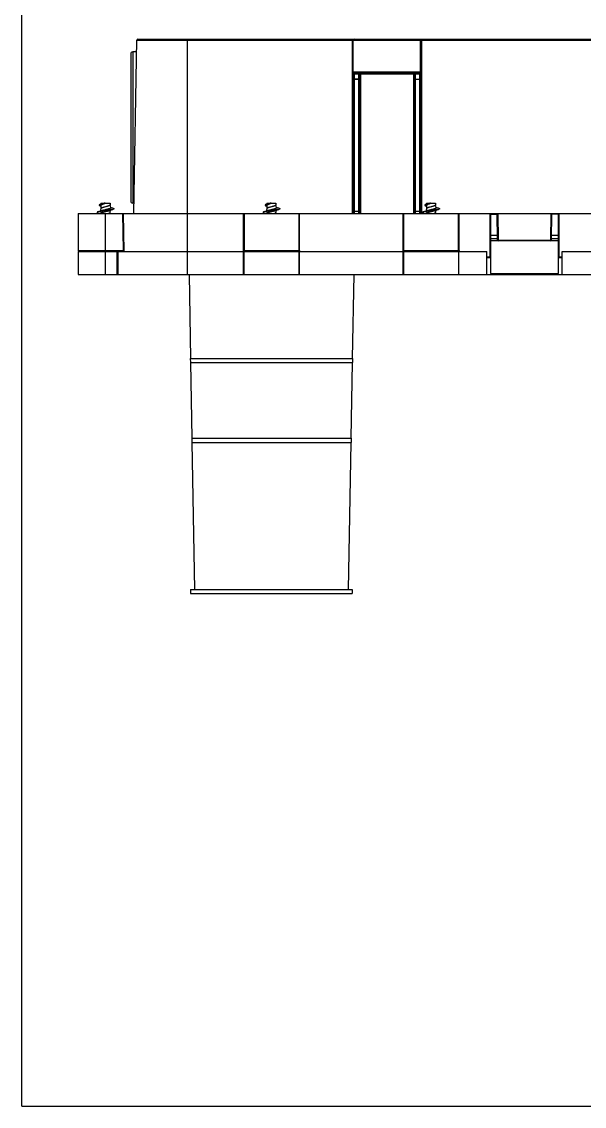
# Model space of a CAD drawing. Header units: millimetres. Extents: x 0 to 594, y 0 to 420.
# Drawn here: x 0 to 133.9, y 0 to 258.3 of the extents above; entities that cross this region are included whole.
import ezdxf

# ---------------------------------------------------------------- set-up
doc = ezdxf.new("R2010")
doc.units = ezdxf.units.MM
doc.header["$LTSCALE"] = 32.67
doc.layers.get('0').update_dxf_attribs({"linetype": 'CONTINUOUS'})
doc.layers.add('00_COMPONENTI', color=7, linetype='CONTINUOUS')

msp = doc.modelspace()

# ---------------------------------------------------------------- linework, layer by layer
at = {"color": 7, "linetype": 'Continuous'}
for q in [(0, 420), (594, 0)]:
    msp.add_line((0, 0), q, dxfattribs=at)
at = {"layer": '00_COMPONENTI', "color": 7, "linetype": 'Continuous'}
for p, q in [((26.71, 212.63), (27.43, 253.93)), ((27.63, 254.13), (291.24, 254.13)), ((78.94, 212.63), (78.94, 253.93)), ((94.94, 212.63), (94.94, 253.93)), ((25.94, 250.63), (25.94, 215.63)), ((27.38, 251.13), (26.44, 251.13)), ((94.73, 246.13), (79.14, 246.13)), ((80.44, 212.63), (80.44, 245.93)), ((93.44, 245.93), (93.44, 212.63)), ((18.47, 214.65), (18.47, 214.6)), ((18.7, 214.45), (18.85, 214.4)), ((18.85, 214.81), (18.84, 214.81)), ((18.85, 215.13), (18.85, 214.86)), ((18.85, 215.13), (21.02, 215.13)), ((19.09, 214.94), (18.85, 214.86)), ((18.85, 214.81), (18.85, 214.81)), ((18.85, 214.55), (18.85, 213.8)), ((19.85, 215.07), (19.85, 215.12)), ((21.02, 215.13), (21.02, 214.68)), ((21.18, 214.1), (21.02, 214.68)), ((26.76, 215.13), (26.44, 215.13)), ((57.97, 214.65), (57.97, 214.6)), ((58.2, 214.45), (58.35, 214.4)), ((58.35, 214.81), (58.34, 214.81)), ((58.35, 215.13), (58.35, 214.86)), ((58.35, 215.13), (60.52, 215.13)), ((58.59, 214.94), (58.35, 214.86)), ((58.35, 214.81), (58.35, 214.81)), ((58.35, 214.55), (58.35, 213.8)), ((59.35, 215.07), (59.35, 215.12)), ((60.52, 215.13), (60.52, 214.68)), ((60.68, 214.1), (60.52, 214.68)), ((95.97, 214.65), (95.97, 214.6)), ((96.2, 214.45), (96.35, 214.4)), ((96.35, 214.81), (96.34, 214.81)), ((96.35, 215.13), (96.35, 214.86)), ((96.35, 215.13), (98.52, 215.13)), ((96.59, 214.94), (96.35, 214.86)), ((96.35, 214.81), (96.35, 214.81)), ((96.35, 214.55), (96.35, 213.8)), ((97.35, 215.07), (97.35, 215.12)), ((98.52, 215.13), (98.52, 214.68)), ((98.68, 214.1), (98.52, 214.68)), ((13.44, 212.63), (13.44, 203.83)), ((13.44, 212.63), (305.44, 212.63)), ((17.94, 212.91), (17.94, 212.86)), ((18.18, 212.71), (18.47, 212.63)), ((18.67, 212.65), (18.68, 212.63)), ((18.85, 213.81), (18.69, 213.21)), ((18.98, 213.3), (18.74, 213.22)), ((20.89, 213.36), (21.12, 213.43)), ((21.02, 212.87), (21.17, 213.45)), ((21.09, 212.63), (21.02, 212.89)), ((21.2, 214.01), (21.18, 214.1)), ((21.2, 213.55), (21.19, 213.55)), ((21.94, 213.75), (21.94, 213.8)), ((24.41, 203.63), (24.25, 212.63)), ((52.94, 212.63), (52.94, 203.83)), ((57.44, 212.91), (57.44, 212.86)), ((57.68, 212.71), (57.97, 212.63)), ((58.17, 212.65), (58.18, 212.63)), ((58.35, 213.81), (58.19, 213.21)), ((58.48, 213.3), (58.24, 213.22)), ((60.39, 213.36), (60.62, 213.43)), ((60.52, 212.87), (60.67, 213.45)), ((60.59, 212.63), (60.52, 212.89)), ((60.7, 214.01), (60.68, 214.1)), ((60.7, 213.55), (60.69, 213.55)), ((61.44, 213.75), (61.44, 213.8)), ((65.94, 212.63), (65.94, 203.83)), ((90.94, 203.83), (90.94, 212.63)), ((95.44, 212.91), (95.44, 212.86)), ((95.68, 212.71), (95.97, 212.63)), ((96.17, 212.65), (96.18, 212.63)), ((96.35, 213.81), (96.19, 213.21)), ((96.48, 213.3), (96.24, 213.22)), ((98.39, 213.36), (98.62, 213.43)), ((98.52, 212.87), (98.67, 213.45)), ((98.59, 212.63), (98.52, 212.89)), ((98.7, 214.01), (98.68, 214.1)), ((98.7, 213.55), (98.69, 213.55)), ((99.44, 213.75), (99.44, 213.8)), ((103.94, 203.83), (103.94, 212.63)), ((111.69, 198.33), (111.69, 212.63)), ((113.3, 206.32), (113.19, 212.63)), ((126.08, 206.32), (126.19, 212.63)), ((127.69, 212.63), (127.69, 198.33)), ((127.67, 206.13), (111.7, 206.13)), ((13.44, 203.63), (13.44, 198.13)), ((13.44, 203.63), (110.69, 203.63)), ((22.94, 198.13), (22.94, 203.63)), ((52.94, 198.13), (52.94, 203.63)), ((65.94, 203.63), (65.94, 198.13)), ((90.94, 198.13), (90.94, 203.63)), ((103.94, 203.63), (103.94, 198.13)), ((110.69, 198.13), (110.69, 203.63)), ((110.69, 202.13), (111.69, 202.13)), ((127.69, 202.13), (128.69, 202.13)), ((128.69, 198.13), (128.69, 203.63)), ((128.69, 203.63), (190.19, 203.63)), ((13.44, 198.13), (305.44, 198.13)), ((39.84, 198.13), (40.18, 178.13)), ((79.04, 198.13), (78.69, 178.13)), ((40.13, 178.13), (40.15, 177.13)), ((40.13, 178.13), (78.74, 178.13)), ((40.15, 177.13), (78.72, 177.13)), ((40.2, 177.13), (40.52, 159.13)), ((78.67, 177.13), (78.36, 159.13)), ((78.74, 178.13), (78.72, 177.13)), ((40.47, 159.13), (40.48, 158.13)), ((40.47, 159.13), (78.41, 159.13)), ((40.48, 158.13), (78.39, 158.13)), ((40.53, 158.13), (41.14, 123.13)), ((78.34, 158.13), (77.73, 123.13)), ((78.41, 159.13), (78.39, 158.13)), ((40.19, 123.13), (40.19, 122.13)), ((40.19, 123.13), (78.69, 123.13)), ((40.19, 122.13), (78.69, 122.13)), ((78.69, 123.13), (78.69, 122.13))]:
    msp.add_line(p, q, dxfattribs=at)
at = {"layer": '00_COMPONENTI', "color": 9, "linetype": 'Continuous'}
for p, q in [((27.43, 253.93), (78.74, 253.93)), ((39.44, 198.13), (39.44, 254.13)), ((78.74, 212.63), (78.74, 254.13)), ((78.94, 253.93), (94.94, 253.93)), ((95.14, 254.13), (95.14, 212.63)), ((95.14, 253.93), (223.74, 253.93)), ((26.44, 251.13), (26.44, 215.13)), ((94.93, 246.33), (78.94, 246.33)), ((78.94, 245.93), (80.44, 245.93)), ((79.14, 246.1), (79.14, 212.63)), ((80.24, 212.63), (80.24, 245.93)), ((80.64, 246.13), (80.64, 212.63)), ((80.64, 245.92), (93.24, 245.92)), ((93.24, 246.13), (93.24, 212.63)), ((93.44, 245.93), (94.94, 245.93)), ((93.64, 245.93), (93.64, 212.63)), ((94.74, 212.63), (94.74, 246.1)), ((78.94, 244.66), (80.44, 244.66)), ((80.24, 244.6), (79.14, 244.6)), ((93.44, 244.66), (94.94, 244.66)), ((93.64, 244.6), (94.74, 244.6)), ((19.94, 198.13), (19.94, 212.63)), ((24.21, 203.83), (24.05, 212.63)), ((52.74, 212.63), (52.74, 203.82)), ((66.14, 203.82), (66.14, 212.63)), ((78.94, 213.18), (80.44, 213.18)), ((79.14, 213.24), (80.24, 213.24)), ((90.74, 212.63), (90.74, 203.82)), ((93.44, 213.18), (94.94, 213.18)), ((93.64, 213.24), (94.74, 213.24)), ((104.14, 203.82), (104.14, 212.63)), ((111.49, 202.13), (111.49, 212.63)), ((111.69, 212.48), (113.19, 212.48)), ((113.5, 206.33), (113.39, 212.63)), ((125.99, 212.63), (125.88, 206.33)), ((127.69, 212.48), (126.18, 212.48)), ((127.89, 212.63), (127.89, 202.13)), ((113.28, 207.42), (111.69, 207.42)), ((127.69, 207.42), (126.09, 207.42)), ((113.29, 206.61), (111.69, 206.61)), ((113.3, 206.32), (113.5, 206.33)), ((113.5, 206.13), (113.5, 206.33)), ((113.5, 206.33), (125.88, 206.33)), ((125.88, 206.13), (125.88, 206.33)), ((125.88, 206.33), (126.08, 206.32)), ((127.69, 206.61), (126.08, 206.61)), ((13.44, 203.83), (24.21, 203.83)), ((22.74, 198.13), (22.74, 203.63)), ((24.21, 203.83), (24.21, 203.63)), ((24.21, 203.83), (24.41, 203.82)), ((52.74, 203.63), (52.74, 198.13)), ((52.94, 203.83), (65.94, 203.83)), ((66.14, 198.13), (66.14, 203.63)), ((90.74, 203.63), (90.74, 198.13)), ((90.94, 203.83), (103.94, 203.83)), ((110.69, 202.32), (111.49, 202.32)), ((127.89, 202.32), (128.69, 202.32)), ((111.69, 198.33), (127.69, 198.33))]:
    msp.add_line(p, q, dxfattribs=at)
at = {"layer": '00_COMPONENTI', "color": 7, "linetype": 'Continuous'}
for points in [[(18.74, 213.22), (18.46, 213.13), (18.18, 213.05)], [(21.12, 213.43), (21.41, 213.52), (21.69, 213.61)], [(21.69, 213.94), (21.41, 214.03), (21.18, 214.1)], [(58.24, 213.22), (57.96, 213.13), (57.68, 213.05)], [(60.62, 213.43), (60.91, 213.52), (61.19, 213.61)], [(61.19, 213.94), (60.91, 214.03), (60.68, 214.1)], [(96.24, 213.22), (95.96, 213.13), (95.68, 213.05)], [(98.62, 213.43), (98.91, 213.52), (99.19, 213.61)], [(99.19, 213.94), (98.91, 214.03), (98.68, 214.1)]]:
    msp.add_lwpolyline(points, dxfattribs=at)
for centre, radius, start, end in [((27.63, 253.93), 0.2, 90, 179), ((79.14, 253.93), 0.2, 90, 180), ((94.74, 253.93), 0.2, 0, 90), ((26.44, 250.63), 0.5, 90, 180), ((80.64, 245.93), 0.2, 90, 179.9984), ((93.24, 245.93), 0.2, 0.0016, 90), ((20, 211.1), 3.89, 107.0463, 107.2285), ((26.44, 215.63), 0.5, 180, 270), ((59.5, 211.1), 3.89, 107.0463, 107.2285), ((97.5, 211.1), 3.89, 107.0463, 107.2285), ((18.86, 210.7), 2.39, 105.3156, 106.1251), ((58.36, 210.7), 2.39, 105.3156, 106.1251), ((96.36, 210.7), 2.39, 105.3156, 106.1251), ((113.5, 206.33), 0.2, 181, 270), ((125.88, 206.33), 0.2, 270, 359), ((13.64, 203.83), 0.2, 180, 270), ((53.14, 203.83), 0.2, 180, 270), ((65.74, 203.83), 0.2, 270, 360), ((91.14, 203.83), 0.2, 180, 270), ((103.74, 203.83), 0.2, 270, 360), ((111.89, 198.33), 0.2, 180, 270), ((127.49, 198.33), 0.2, 270, 360)]:
    msp.add_arc(centre, radius, start, end, dxfattribs=at)
at = {"layer": '00_COMPONENTI', "color": 9, "linetype": 'Continuous'}
for centre, start, end in [((79.14, 246.33), 179.99, 269.9898), ((94.73, 246.33), 270.0102, 0.01)]:
    msp.add_arc(centre, 0.2, start, end, dxfattribs=at)
for points, knots in [([(78.74, 253.93), (78.75, 253.93), (78.77, 253.93), (78.81, 253.93), (78.85, 253.93), (78.87, 253.93), (78.89, 253.93), (78.9, 253.93), (78.91, 253.93), (78.92, 253.93), (78.93, 253.93), (78.93, 253.93), (78.93, 253.93), (78.93, 253.93), (78.94, 253.93), (78.94, 253.93), (78.94, 253.93)], [0, 0, 0, 0, 0.195015, 0.382525, 0.55532, 0.70676, 0.772618, 0.831037, 0.881458, 0.923398, 0.95646, 0.980334, 0.988757, 0.994817, 0.998524, 1, 1, 1, 1]), ([(94.94, 253.93), (94.94, 253.93), (94.94, 253.93), (94.94, 253.93), (94.94, 253.93), (94.94, 253.93), (94.94, 253.93), (94.95, 253.93), (94.96, 253.93), (94.97, 253.93), (94.98, 253.93), (95, 253.93), (95.03, 253.93), (95.06, 253.93), (95.1, 253.93), (95.12, 253.93), (95.14, 253.93)], [0, 0, 0, 0, 0.001476, 0.005183, 0.011243, 0.019666, 0.04354, 0.076602, 0.118542, 0.168963, 0.227382, 0.29324, 0.44468, 0.617475, 0.804985, 1, 1, 1, 1]), ([(79.14, 246.1), (79.11, 246.1), (79.06, 246.11), (78.99, 246.15), (78.95, 246.21), (78.94, 246.25), (78.94, 246.27)], [0, 0, 0, 0, 0.266328, 0.5234, 0.766782, 1, 1, 1, 1]), ([(79.14, 246.13), (79.14, 246.13), (79.14, 246.13), (79.14, 246.12), (79.14, 246.11), (79.14, 246.11), (79.14, 246.1)], [0, 0, 0, 0, 0.075937, 0.265597, 0.57489, 1, 1, 1, 1]), ([(80.24, 245.93), (80.24, 245.94), (80.24, 245.96), (80.25, 245.99), (80.27, 246.01), (80.3, 246.04), (80.35, 246.07), (80.4, 246.09), (80.46, 246.11), (80.54, 246.12), (80.6, 246.13), (80.64, 246.13)], [0, 0, 0, 0, 0.067544, 0.133893, 0.198828, 0.262637, 0.38792, 0.511568, 0.6343, 0.756501, 1, 1, 1, 1]), ([(80.44, 245.93), (80.44, 245.93), (80.44, 245.93), (80.44, 245.93), (80.44, 245.93), (80.44, 245.93), (80.44, 245.93), (80.45, 245.93), (80.46, 245.93), (80.47, 245.93), (80.48, 245.93), (80.5, 245.93), (80.53, 245.93), (80.56, 245.93), (80.6, 245.92), (80.62, 245.92), (80.64, 245.92)], [0, 0, 0, 0, 0.001477, 0.005185, 0.011249, 0.019677, 0.043563, 0.076641, 0.1186, 0.169038, 0.227474, 0.293345, 0.444795, 0.617572, 0.80504, 1, 1, 1, 1]), ([(93.24, 246.13), (93.27, 246.13), (93.33, 246.12), (93.41, 246.11), (93.47, 246.09), (93.52, 246.07), (93.57, 246.04), (93.6, 246.01), (93.62, 245.99), (93.63, 245.96), (93.64, 245.94), (93.64, 245.93)], [0, 0, 0, 0, 0.243499, 0.3657, 0.488432, 0.61208, 0.737363, 0.801172, 0.866106, 0.932456, 1, 1, 1, 1]), ([(93.24, 245.92), (93.25, 245.92), (93.27, 245.92), (93.31, 245.93), (93.35, 245.93), (93.37, 245.93), (93.39, 245.93), (93.4, 245.93), (93.41, 245.93), (93.42, 245.93), (93.43, 245.93), (93.43, 245.93), (93.43, 245.93), (93.43, 245.93), (93.44, 245.93), (93.44, 245.93), (93.44, 245.93)], [0, 0, 0, 0, 0.19496, 0.382428, 0.555205, 0.706655, 0.772526, 0.830962, 0.8814, 0.923359, 0.956437, 0.980323, 0.988751, 0.994815, 0.998523, 1, 1, 1, 1]), ([(94.74, 246.1), (94.74, 246.11), (94.74, 246.11), (94.74, 246.12), (94.73, 246.13), (94.73, 246.13), (94.73, 246.13)], [0, 0, 0, 0, 0.425108, 0.734403, 0.924063, 1, 1, 1, 1]), ([(94.74, 246.1), (94.76, 246.1), (94.81, 246.11), (94.88, 246.15), (94.92, 246.21), (94.94, 246.25), (94.94, 246.27)], [0, 0, 0, 0, 0.266328, 0.5234, 0.766782, 1, 1, 1, 1]), ([(94.94, 246.27), (94.94, 246.28), (94.94, 246.29), (94.94, 246.31), (94.94, 246.31), (94.93, 246.32), (94.93, 246.32), (94.93, 246.33), (94.93, 246.33), (94.93, 246.33)], [0, 0, 0, 0, 0.430354, 0.601417, 0.742264, 0.852447, 0.931722, 0.980205, 1, 1, 1, 1]), ([(79.14, 244.6), (79.12, 244.6), (79.1, 244.6), (79.06, 244.6), (79.03, 244.61), (79, 244.62), (78.97, 244.62), (78.95, 244.63), (78.94, 244.65), (78.94, 244.65), (78.94, 244.66)], [0, 0, 0, 0, 0.17843, 0.350628, 0.510677, 0.653303, 0.774272, 0.871017, 0.943976, 1, 1, 1, 1]), ([(80.24, 244.6), (80.25, 244.6), (80.27, 244.6), (80.31, 244.6), (80.35, 244.61), (80.38, 244.62), (80.4, 244.62), (80.42, 244.63), (80.43, 244.65), (80.44, 244.65), (80.44, 244.66)], [0, 0, 0, 0, 0.17843, 0.350628, 0.510677, 0.653303, 0.774272, 0.871017, 0.943976, 1, 1, 1, 1]), ([(93.64, 244.6), (93.62, 244.6), (93.6, 244.6), (93.56, 244.6), (93.53, 244.61), (93.5, 244.62), (93.47, 244.62), (93.45, 244.63), (93.44, 244.65), (93.44, 244.65), (93.44, 244.66)], [0, 0, 0, 0, 0.17843, 0.350628, 0.510677, 0.653303, 0.774272, 0.871017, 0.943976, 1, 1, 1, 1]), ([(94.74, 244.6), (94.75, 244.6), (94.77, 244.6), (94.81, 244.6), (94.85, 244.61), (94.88, 244.62), (94.9, 244.62), (94.92, 244.63), (94.93, 244.65), (94.94, 244.65), (94.94, 244.66)], [0, 0, 0, 0, 0.17843, 0.350628, 0.510677, 0.653303, 0.774272, 0.871017, 0.943976, 1, 1, 1, 1]), ([(79.14, 213.24), (79.12, 213.24), (79.1, 213.24), (79.06, 213.25), (79.03, 213.25), (79, 213.26), (78.97, 213.27), (78.95, 213.28), (78.94, 213.29), (78.94, 213.3), (78.94, 213.3)], [0, 0, 0, 0, 0.17843, 0.350628, 0.510677, 0.653303, 0.774272, 0.871017, 0.943976, 1, 1, 1, 1]), ([(80.24, 213.24), (80.25, 213.24), (80.27, 213.24), (80.31, 213.25), (80.35, 213.25), (80.38, 213.26), (80.4, 213.27), (80.42, 213.28), (80.43, 213.29), (80.44, 213.3), (80.44, 213.3)], [0, 0, 0, 0, 0.17843, 0.350628, 0.510677, 0.653303, 0.774272, 0.871017, 0.943976, 1, 1, 1, 1]), ([(93.64, 213.24), (93.62, 213.24), (93.6, 213.24), (93.56, 213.25), (93.53, 213.25), (93.5, 213.26), (93.47, 213.27), (93.45, 213.28), (93.44, 213.29), (93.44, 213.3), (93.44, 213.3)], [0, 0, 0, 0, 0.17843, 0.350628, 0.510677, 0.653303, 0.774272, 0.871017, 0.943976, 1, 1, 1, 1]), ([(94.74, 213.24), (94.75, 213.24), (94.77, 213.24), (94.81, 213.25), (94.85, 213.25), (94.88, 213.26), (94.9, 213.27), (94.92, 213.28), (94.93, 213.29), (94.94, 213.3), (94.94, 213.3)], [0, 0, 0, 0, 0.17843, 0.350628, 0.510677, 0.653303, 0.774272, 0.871017, 0.943976, 1, 1, 1, 1]), ([(52.74, 203.82), (52.75, 203.82), (52.77, 203.82), (52.81, 203.83), (52.85, 203.83), (52.87, 203.83), (52.89, 203.83), (52.9, 203.83), (52.91, 203.83), (52.92, 203.83), (52.93, 203.83), (52.93, 203.83), (52.93, 203.83), (52.93, 203.83), (52.94, 203.83), (52.94, 203.83), (52.94, 203.83)], [0, 0, 0, 0, 0.195015, 0.382525, 0.555319, 0.706759, 0.772617, 0.831037, 0.881457, 0.923398, 0.956459, 0.980333, 0.988756, 0.994817, 0.998523, 1, 1, 1, 1]), ([(65.94, 203.83), (65.94, 203.83), (65.94, 203.83), (65.94, 203.83), (65.94, 203.83), (65.94, 203.83), (65.94, 203.83), (65.95, 203.83), (65.96, 203.83), (65.97, 203.83), (65.98, 203.83), (66, 203.83), (66.03, 203.83), (66.06, 203.83), (66.1, 203.82), (66.12, 203.82), (66.14, 203.82)], [0, 0, 0, 0, 0.001476, 0.005183, 0.011243, 0.019667, 0.04354, 0.076602, 0.118542, 0.168963, 0.227382, 0.29324, 0.44468, 0.617475, 0.804986, 1, 1, 1, 1]), ([(90.74, 203.82), (90.75, 203.82), (90.77, 203.82), (90.81, 203.83), (90.85, 203.83), (90.87, 203.83), (90.89, 203.83), (90.9, 203.83), (90.91, 203.83), (90.92, 203.83), (90.93, 203.83), (90.93, 203.83), (90.93, 203.83), (90.93, 203.83), (90.94, 203.83), (90.94, 203.83), (90.94, 203.83)], [0, 0, 0, 0, 0.195014, 0.382525, 0.555319, 0.706759, 0.772617, 0.831037, 0.881457, 0.923398, 0.956459, 0.980333, 0.988756, 0.994817, 0.998523, 1, 1, 1, 1]), ([(103.94, 203.83), (103.94, 203.83), (103.94, 203.83), (103.94, 203.83), (103.94, 203.83), (103.94, 203.83), (103.94, 203.83), (103.95, 203.83), (103.96, 203.83), (103.97, 203.83), (103.98, 203.83), (104, 203.83), (104.03, 203.83), (104.06, 203.83), (104.1, 203.82), (104.12, 203.82), (104.14, 203.82)], [0, 0, 0, 0, 0.001476, 0.005183, 0.011243, 0.019667, 0.043541, 0.076602, 0.118542, 0.168963, 0.227382, 0.293241, 0.444681, 0.617475, 0.804986, 1, 1, 1, 1]), ([(111.49, 202.32), (111.5, 202.32), (111.52, 202.32), (111.56, 202.33), (111.6, 202.33), (111.62, 202.33), (111.64, 202.33), (111.65, 202.33), (111.66, 202.33), (111.67, 202.33), (111.68, 202.33), (111.68, 202.33), (111.68, 202.33), (111.68, 202.33), (111.69, 202.33), (111.69, 202.33), (111.69, 202.33)], [0, 0, 0, 0, 0.195015, 0.382526, 0.55532, 0.70676, 0.772618, 0.831038, 0.881458, 0.923398, 0.95646, 0.980334, 0.988757, 0.994818, 0.998524, 1, 1, 1, 1]), ([(127.69, 202.33), (127.69, 202.33), (127.69, 202.33), (127.69, 202.33), (127.69, 202.33), (127.69, 202.33), (127.69, 202.33), (127.7, 202.33), (127.71, 202.33), (127.72, 202.33), (127.73, 202.33), (127.75, 202.33), (127.78, 202.33), (127.81, 202.33), (127.85, 202.32), (127.87, 202.32), (127.89, 202.32)], [0, 0, 0, 0, 0.001476, 0.005182, 0.011243, 0.019666, 0.04354, 0.076602, 0.118542, 0.168962, 0.227382, 0.29324, 0.44468, 0.617474, 0.804985, 1, 1, 1, 1])]:
    msp.add_open_spline(points, degree=3, knots=knots, dxfattribs=at)
at = {"layer": '00_COMPONENTI', "color": 7, "linetype": 'Continuous'}
for points, knots in [([(78.94, 246.33), (78.94, 246.33), (78.94, 246.33), (78.94, 246.32), (78.94, 246.32), (78.94, 246.31), (78.94, 246.31), (78.94, 246.29), (78.94, 246.28), (78.94, 246.27)], [0, 0, 0, 0, 0.019795, 0.068279, 0.147553, 0.257736, 0.398582, 0.569644, 1, 1, 1, 1]), ([(18.85, 214.86), (18.8, 214.85), (18.72, 214.82), (18.63, 214.78), (18.57, 214.76), (18.53, 214.73), (18.5, 214.7), (18.48, 214.68), (18.47, 214.66), (18.47, 214.65)], [0, 0, 0, 0, 0.382477, 0.539622, 0.673307, 0.783748, 0.872272, 0.94208, 1, 1, 1, 1]), ([(18.49, 214.64), (18.49, 214.64), (18.48, 214.63), (18.47, 214.61), (18.47, 214.6)], [0, 0, 0, 0, 0.278099, 1, 1, 1, 1]), ([(18.47, 214.6), (18.47, 214.57), (18.52, 214.53), (18.57, 214.5), (18.62, 214.48), (18.67, 214.46), (18.7, 214.45)], [0, 0, 0, 0, 0.34547, 0.478303, 0.631752, 1, 1, 1, 1]), ([(18.5, 214.66), (18.5, 214.66), (18.5, 214.65), (18.49, 214.64), (18.49, 214.64)], [0, 0, 0, 0, 0.264518, 1, 1, 1, 1]), ([(18.84, 214.81), (18.8, 214.8), (18.73, 214.77), (18.63, 214.74), (18.56, 214.7), (18.52, 214.67), (18.5, 214.66)], [0, 0, 0, 0, 0.334005, 0.612739, 0.834253, 1, 1, 1, 1]), ([(19.85, 215.12), (19.67, 215.08), (19.41, 215.01), (19.07, 214.93), (18.92, 214.89), (18.85, 214.86)], [0, 0, 0, 0, 0.540429, 0.786227, 1, 1, 1, 1]), ([(18.85, 214.55), (18.85, 214.57), (18.85, 214.59), (18.87, 214.62), (18.89, 214.65), (18.94, 214.7), (19.02, 214.76), (19.15, 214.82), (19.3, 214.88), (19.47, 214.95), (19.66, 215.01), (19.79, 215.05), (19.85, 215.07)], [0, 0, 0, 0, 0.028122, 0.058481, 0.092825, 0.132249, 0.228274, 0.347743, 0.488711, 0.64758, 0.819801, 1, 1, 1, 1]), ([(19.1, 214.88), (19.08, 214.88), (19, 214.86), (18.92, 214.83), (18.86, 214.82)], [0, 0, 0, 0, 0.26641, 1, 1, 1, 1]), ([(19.85, 215.12), (19.71, 215.09), (19.51, 215.05), (19.25, 214.99), (19.14, 214.96), (19.09, 214.94)], [0, 0, 0, 0, 0.552256, 0.794017, 1, 1, 1, 1]), ([(19.85, 215.07), (19.79, 215.06), (19.54, 214.99), (19.28, 214.93), (19.1, 214.88)], [0, 0, 0, 0, 0.259653, 1, 1, 1, 1]), ([(21.02, 214.68), (21.02, 214.67), (21.02, 214.65), (21, 214.62), (20.97, 214.59), (20.92, 214.55), (20.83, 214.51), (20.69, 214.45), (20.53, 214.4), (20.35, 214.34), (20.14, 214.29), (20.01, 214.25), (19.94, 214.23)], [0, 0, 0, 0, 0.023624, 0.05023, 0.081868, 0.119642, 0.214979, 0.33626, 0.480458, 0.642977, 0.818236, 1, 1, 1, 1]), ([(58.35, 214.86), (58.3, 214.85), (58.22, 214.82), (58.13, 214.78), (58.07, 214.76), (58.03, 214.73), (58, 214.7), (57.98, 214.68), (57.97, 214.66), (57.97, 214.65)], [0, 0, 0, 0, 0.382477, 0.539622, 0.673307, 0.783748, 0.872272, 0.94208, 1, 1, 1, 1]), ([(57.99, 214.64), (57.99, 214.64), (57.98, 214.63), (57.97, 214.61), (57.97, 214.6)], [0, 0, 0, 0, 0.278099, 1, 1, 1, 1]), ([(57.97, 214.6), (57.97, 214.57), (58.02, 214.53), (58.07, 214.5), (58.12, 214.48), (58.17, 214.46), (58.2, 214.45)], [0, 0, 0, 0, 0.34547, 0.478303, 0.631752, 1, 1, 1, 1]), ([(58, 214.66), (58, 214.66), (58, 214.65), (57.99, 214.64), (57.99, 214.64)], [0, 0, 0, 0, 0.264518, 1, 1, 1, 1]), ([(58.34, 214.81), (58.3, 214.8), (58.23, 214.77), (58.13, 214.74), (58.06, 214.7), (58.02, 214.67), (58, 214.66)], [0, 0, 0, 0, 0.334005, 0.612739, 0.834253, 1, 1, 1, 1]), ([(59.35, 215.12), (59.17, 215.08), (58.91, 215.01), (58.57, 214.93), (58.42, 214.89), (58.35, 214.86)], [0, 0, 0, 0, 0.540429, 0.786227, 1, 1, 1, 1]), ([(58.35, 214.55), (58.35, 214.57), (58.35, 214.59), (58.37, 214.62), (58.39, 214.65), (58.44, 214.7), (58.52, 214.76), (58.65, 214.82), (58.8, 214.88), (58.97, 214.95), (59.16, 215.01), (59.29, 215.05), (59.35, 215.07)], [0, 0, 0, 0, 0.028122, 0.058481, 0.092825, 0.132249, 0.228274, 0.347743, 0.488711, 0.64758, 0.819801, 1, 1, 1, 1]), ([(58.6, 214.88), (58.58, 214.88), (58.5, 214.86), (58.42, 214.83), (58.36, 214.82)], [0, 0, 0, 0, 0.26641, 1, 1, 1, 1]), ([(59.35, 215.12), (59.21, 215.09), (59.01, 215.05), (58.75, 214.99), (58.64, 214.96), (58.59, 214.94)], [0, 0, 0, 0, 0.552256, 0.794017, 1, 1, 1, 1]), ([(59.35, 215.07), (59.29, 215.06), (59.04, 214.99), (58.78, 214.93), (58.6, 214.88)], [0, 0, 0, 0, 0.259653, 1, 1, 1, 1]), ([(60.52, 214.68), (60.52, 214.67), (60.52, 214.65), (60.5, 214.62), (60.47, 214.59), (60.42, 214.55), (60.33, 214.51), (60.19, 214.45), (60.03, 214.4), (59.85, 214.34), (59.64, 214.29), (59.51, 214.25), (59.44, 214.23)], [0, 0, 0, 0, 0.023624, 0.05023, 0.081868, 0.119642, 0.214979, 0.33626, 0.480458, 0.642977, 0.818236, 1, 1, 1, 1]), ([(96.35, 214.86), (96.3, 214.85), (96.22, 214.82), (96.13, 214.78), (96.07, 214.76), (96.03, 214.73), (96, 214.7), (95.98, 214.68), (95.97, 214.66), (95.97, 214.65)], [0, 0, 0, 0, 0.382477, 0.539622, 0.673307, 0.783748, 0.872272, 0.94208, 1, 1, 1, 1]), ([(95.99, 214.64), (95.99, 214.64), (95.98, 214.63), (95.97, 214.61), (95.97, 214.6)], [0, 0, 0, 0, 0.278099, 1, 1, 1, 1]), ([(95.97, 214.6), (95.97, 214.57), (96.02, 214.53), (96.07, 214.5), (96.12, 214.48), (96.17, 214.46), (96.2, 214.45)], [0, 0, 0, 0, 0.34547, 0.478303, 0.631752, 1, 1, 1, 1]), ([(96, 214.66), (96, 214.66), (96, 214.65), (95.99, 214.64), (95.99, 214.64)], [0, 0, 0, 0, 0.264518, 1, 1, 1, 1]), ([(96.34, 214.81), (96.3, 214.8), (96.23, 214.77), (96.13, 214.74), (96.06, 214.7), (96.02, 214.67), (96, 214.66)], [0, 0, 0, 0, 0.334005, 0.612739, 0.834253, 1, 1, 1, 1]), ([(97.35, 215.12), (97.17, 215.08), (96.91, 215.01), (96.57, 214.93), (96.42, 214.89), (96.35, 214.86)], [0, 0, 0, 0, 0.540429, 0.786227, 1, 1, 1, 1]), ([(96.35, 214.55), (96.35, 214.57), (96.35, 214.59), (96.37, 214.62), (96.39, 214.65), (96.44, 214.7), (96.52, 214.76), (96.65, 214.82), (96.8, 214.88), (96.97, 214.95), (97.16, 215.01), (97.29, 215.05), (97.35, 215.07)], [0, 0, 0, 0, 0.028122, 0.058481, 0.092825, 0.132249, 0.228274, 0.347743, 0.488711, 0.64758, 0.819801, 1, 1, 1, 1]), ([(96.6, 214.88), (96.58, 214.88), (96.5, 214.86), (96.42, 214.83), (96.36, 214.82)], [0, 0, 0, 0, 0.26641, 1, 1, 1, 1]), ([(97.35, 215.12), (97.21, 215.09), (97.01, 215.05), (96.75, 214.99), (96.64, 214.96), (96.59, 214.94)], [0, 0, 0, 0, 0.552256, 0.794017, 1, 1, 1, 1]), ([(97.35, 215.07), (97.29, 215.06), (97.04, 214.99), (96.78, 214.93), (96.6, 214.88)], [0, 0, 0, 0, 0.259653, 1, 1, 1, 1]), ([(98.52, 214.68), (98.52, 214.67), (98.52, 214.65), (98.5, 214.62), (98.47, 214.59), (98.42, 214.55), (98.33, 214.51), (98.19, 214.45), (98.03, 214.4), (97.85, 214.34), (97.64, 214.29), (97.51, 214.25), (97.44, 214.23)], [0, 0, 0, 0, 0.023624, 0.05023, 0.081868, 0.119642, 0.214979, 0.33626, 0.480458, 0.642977, 0.818236, 1, 1, 1, 1]), ([(18.18, 213.05), (18.15, 213.04), (18.1, 213.02), (18.04, 213), (18, 212.98), (17.97, 212.96), (17.95, 212.94), (17.94, 212.93), (17.94, 212.91), (17.94, 212.91)], [0, 0, 0, 0, 0.379279, 0.534546, 0.666894, 0.776979, 0.866339, 0.938424, 1, 1, 1, 1]), ([(17.95, 212.89), (17.95, 212.89), (17.94, 212.88), (17.94, 212.86), (17.94, 212.86)], [0, 0, 0, 0, 0.541496, 1, 1, 1, 1]), ([(17.94, 212.86), (17.94, 212.85), (17.94, 212.84), (17.95, 212.82), (17.97, 212.8), (18, 212.78), (18.04, 212.77), (18.1, 212.74), (18.15, 212.72), (18.18, 212.71)], [0, 0, 0, 0, 0.061573, 0.133668, 0.223021, 0.333095, 0.46546, 0.620717, 1, 1, 1, 1]), ([(17.96, 212.9), (17.96, 212.9), (17.96, 212.9), (17.96, 212.9), (17.95, 212.89)], [0, 0, 0, 0, 0.26274, 1, 1, 1, 1]), ([(18.19, 213), (18.15, 212.99), (18.08, 212.97), (18, 212.93), (17.98, 212.91), (17.96, 212.9)], [0, 0, 0, 0, 0.601614, 0.825694, 1, 1, 1, 1]), ([(18.66, 213.16), (18.57, 213.14), (18.41, 213.11), (18.25, 213.07), (18.18, 213.05)], [0, 0, 0, 0, 0.553855, 1, 1, 1, 1]), ([(18.66, 213.11), (18.58, 213.09), (18.44, 213.06), (18.29, 213.03), (18.23, 213.01)], [0, 0, 0, 0, 0.546232, 1, 1, 1, 1]), ([(21.19, 213.55), (20.99, 213.51), (20.57, 213.44), (19.92, 213.35), (19.27, 213.26), (18.85, 213.19), (18.66, 213.16)], [0, 0, 0, 0, 0.236052, 0.501553, 0.766253, 1, 1, 1, 1]), ([(21.21, 213.5), (21.11, 213.48), (20.92, 213.45), (20.55, 213.39), (20.11, 213.33), (19.6, 213.26), (19.12, 213.19), (18.81, 213.13), (18.66, 213.11)], [0, 0, 0, 0, 0.111734, 0.234693, 0.432381, 0.634489, 0.827871, 1, 1, 1, 1]), ([(18.67, 212.65), (18.67, 212.66), (18.67, 212.67), (18.68, 212.69), (18.69, 212.72), (18.72, 212.75), (18.78, 212.79), (18.87, 212.83), (18.99, 212.87), (19.13, 212.92), (19.29, 212.96), (19.46, 213), (19.65, 213.05), (19.9, 213.11), (20.22, 213.18), (20.52, 213.25), (20.74, 213.31), (20.84, 213.34), (20.89, 213.36)], [0, 0, 0, 0, 0.009363, 0.018968, 0.029802, 0.042541, 0.07505, 0.117751, 0.170439, 0.232271, 0.302017, 0.378178, 0.459058, 0.542828, 0.711341, 0.868392, 0.938151, 1, 1, 1, 1]), ([(19.94, 214.23), (19.8, 214.2), (19.61, 214.15), (19.36, 214.08), (19.2, 214.02), (19.07, 213.97), (18.98, 213.93), (18.92, 213.89), (18.88, 213.86), (18.86, 213.83), (18.85, 213.81)], [0, 0, 0, 0, 0.347746, 0.507384, 0.650656, 0.773313, 0.872338, 0.912602, 0.946865, 1, 1, 1, 1]), ([(21.2, 214.01), (21.21, 214), (21.21, 213.98), (21.2, 213.96), (21.19, 213.94), (21.16, 213.91), (21.1, 213.87), (21, 213.83), (20.89, 213.78), (20.75, 213.74), (20.59, 213.7), (20.41, 213.65), (20.23, 213.61), (19.97, 213.55), (19.65, 213.48), (19.34, 213.41), (19.12, 213.35), (19.02, 213.31), (18.98, 213.3)], [0, 0, 0, 0, 0.009326, 0.018901, 0.029714, 0.042441, 0.074955, 0.117687, 0.17042, 0.232309, 0.302115, 0.378331, 0.459261, 0.543068, 0.711605, 0.868585, 0.938263, 1, 1, 1, 1]), ([(20.59, 212.63), (20.65, 212.65), (20.75, 212.68), (20.87, 212.73), (20.94, 212.78), (20.98, 212.81), (21.01, 212.85), (21.02, 212.87)], [0, 0, 0, 0, 0.355374, 0.642212, 0.757746, 0.854724, 1, 1, 1, 1]), ([(21.68, 213.65), (21.61, 213.63), (21.45, 213.6), (21.29, 213.56), (21.2, 213.55)], [0, 0, 0, 0, 0.447433, 1, 1, 1, 1]), ([(21.69, 213.61), (21.62, 213.59), (21.46, 213.55), (21.3, 213.52), (21.21, 213.5)], [0, 0, 0, 0, 0.445655, 1, 1, 1, 1]), ([(21.92, 213.76), (21.91, 213.75), (21.88, 213.73), (21.83, 213.71), (21.76, 213.68), (21.7, 213.66), (21.68, 213.65)], [0, 0, 0, 0, 0.165171, 0.385543, 0.663918, 1, 1, 1, 1]), ([(21.69, 213.94), (21.72, 213.93), (21.77, 213.92), (21.84, 213.89), (21.87, 213.87), (21.9, 213.86), (21.92, 213.84), (21.93, 213.82), (21.94, 213.81), (21.94, 213.8)], [0, 0, 0, 0, 0.379228, 0.534506, 0.666896, 0.776964, 0.866329, 0.93843, 1, 1, 1, 1]), ([(21.94, 213.75), (21.94, 213.75), (21.93, 213.73), (21.92, 213.71), (21.9, 213.7), (21.87, 213.68), (21.84, 213.66), (21.77, 213.64), (21.72, 213.62), (21.69, 213.61)], [0, 0, 0, 0, 0.061574, 0.133654, 0.22303, 0.333107, 0.465449, 0.620735, 1, 1, 1, 1]), ([(21.94, 213.8), (21.94, 213.79), (21.93, 213.78), (21.92, 213.77), (21.92, 213.76)], [0, 0, 0, 0, 0.454619, 1, 1, 1, 1]), ([(57.68, 213.05), (57.65, 213.04), (57.6, 213.02), (57.54, 213), (57.5, 212.98), (57.47, 212.96), (57.45, 212.94), (57.44, 212.93), (57.44, 212.91), (57.44, 212.91)], [0, 0, 0, 0, 0.379279, 0.534546, 0.666894, 0.776979, 0.866339, 0.938424, 1, 1, 1, 1]), ([(57.45, 212.89), (57.45, 212.89), (57.44, 212.88), (57.44, 212.86), (57.44, 212.86)], [0, 0, 0, 0, 0.541496, 1, 1, 1, 1]), ([(57.44, 212.86), (57.44, 212.85), (57.44, 212.84), (57.45, 212.82), (57.47, 212.8), (57.5, 212.78), (57.54, 212.77), (57.6, 212.74), (57.65, 212.72), (57.68, 212.71)], [0, 0, 0, 0, 0.061573, 0.133668, 0.223021, 0.333095, 0.46546, 0.620717, 1, 1, 1, 1]), ([(57.46, 212.9), (57.46, 212.9), (57.46, 212.9), (57.46, 212.9), (57.45, 212.89)], [0, 0, 0, 0, 0.26274, 1, 1, 1, 1]), ([(57.69, 213), (57.65, 212.99), (57.58, 212.97), (57.5, 212.93), (57.48, 212.91), (57.46, 212.9)], [0, 0, 0, 0, 0.601614, 0.825694, 1, 1, 1, 1]), ([(58.16, 213.16), (58.07, 213.14), (57.91, 213.11), (57.75, 213.07), (57.68, 213.05)], [0, 0, 0, 0, 0.553855, 1, 1, 1, 1]), ([(58.16, 213.11), (58.08, 213.09), (57.94, 213.06), (57.79, 213.03), (57.73, 213.01)], [0, 0, 0, 0, 0.546232, 1, 1, 1, 1]), ([(60.69, 213.55), (60.49, 213.51), (60.07, 213.44), (59.42, 213.35), (58.77, 213.26), (58.35, 213.19), (58.16, 213.16)], [0, 0, 0, 0, 0.236052, 0.501553, 0.766253, 1, 1, 1, 1]), ([(60.71, 213.5), (60.61, 213.48), (60.42, 213.45), (60.05, 213.39), (59.61, 213.33), (59.1, 213.26), (58.62, 213.19), (58.31, 213.13), (58.16, 213.11)], [0, 0, 0, 0, 0.111734, 0.234693, 0.432381, 0.634489, 0.827871, 1, 1, 1, 1]), ([(58.17, 212.65), (58.17, 212.66), (58.17, 212.67), (58.18, 212.69), (58.19, 212.72), (58.22, 212.75), (58.28, 212.79), (58.37, 212.83), (58.49, 212.87), (58.63, 212.92), (58.79, 212.96), (58.96, 213), (59.15, 213.05), (59.4, 213.11), (59.72, 213.18), (60.02, 213.25), (60.24, 213.31), (60.34, 213.34), (60.39, 213.36)], [0, 0, 0, 0, 0.009363, 0.018968, 0.029802, 0.042541, 0.07505, 0.117751, 0.170439, 0.232271, 0.302017, 0.378178, 0.459058, 0.542828, 0.711341, 0.868392, 0.938151, 1, 1, 1, 1]), ([(59.44, 214.23), (59.3, 214.2), (59.11, 214.15), (58.86, 214.08), (58.7, 214.02), (58.57, 213.97), (58.48, 213.93), (58.42, 213.89), (58.38, 213.86), (58.36, 213.83), (58.35, 213.81)], [0, 0, 0, 0, 0.347746, 0.507384, 0.650656, 0.773313, 0.872338, 0.912602, 0.946865, 1, 1, 1, 1]), ([(60.7, 214.01), (60.71, 214), (60.71, 213.98), (60.7, 213.96), (60.69, 213.94), (60.66, 213.91), (60.6, 213.87), (60.5, 213.83), (60.39, 213.78), (60.25, 213.74), (60.09, 213.7), (59.91, 213.65), (59.73, 213.61), (59.47, 213.55), (59.15, 213.48), (58.84, 213.41), (58.62, 213.35), (58.52, 213.31), (58.48, 213.3)], [0, 0, 0, 0, 0.009326, 0.018901, 0.029714, 0.042441, 0.074955, 0.117687, 0.17042, 0.232309, 0.302115, 0.378331, 0.459261, 0.543068, 0.711605, 0.868585, 0.938263, 1, 1, 1, 1]), ([(60.09, 212.63), (60.15, 212.65), (60.25, 212.68), (60.37, 212.73), (60.44, 212.78), (60.48, 212.81), (60.51, 212.85), (60.52, 212.87)], [0, 0, 0, 0, 0.355374, 0.642212, 0.757746, 0.854724, 1, 1, 1, 1]), ([(61.18, 213.65), (61.11, 213.63), (60.95, 213.6), (60.79, 213.56), (60.7, 213.55)], [0, 0, 0, 0, 0.447433, 1, 1, 1, 1]), ([(61.19, 213.61), (61.12, 213.59), (60.96, 213.55), (60.8, 213.52), (60.71, 213.5)], [0, 0, 0, 0, 0.445655, 1, 1, 1, 1]), ([(61.42, 213.76), (61.41, 213.75), (61.38, 213.73), (61.33, 213.71), (61.26, 213.68), (61.2, 213.66), (61.18, 213.65)], [0, 0, 0, 0, 0.165171, 0.385543, 0.663918, 1, 1, 1, 1]), ([(61.19, 213.94), (61.22, 213.93), (61.27, 213.92), (61.34, 213.89), (61.37, 213.87), (61.4, 213.86), (61.42, 213.84), (61.43, 213.82), (61.44, 213.81), (61.44, 213.8)], [0, 0, 0, 0, 0.379228, 0.534506, 0.666896, 0.776964, 0.866329, 0.93843, 1, 1, 1, 1]), ([(61.44, 213.75), (61.44, 213.75), (61.43, 213.73), (61.42, 213.71), (61.4, 213.7), (61.37, 213.68), (61.34, 213.66), (61.27, 213.64), (61.22, 213.62), (61.19, 213.61)], [0, 0, 0, 0, 0.061574, 0.133654, 0.22303, 0.333107, 0.465449, 0.620735, 1, 1, 1, 1]), ([(61.44, 213.8), (61.44, 213.79), (61.43, 213.78), (61.42, 213.77), (61.42, 213.76)], [0, 0, 0, 0, 0.454619, 1, 1, 1, 1]), ([(95.68, 213.05), (95.65, 213.04), (95.6, 213.02), (95.54, 213), (95.5, 212.98), (95.47, 212.96), (95.45, 212.94), (95.44, 212.93), (95.44, 212.91), (95.44, 212.91)], [0, 0, 0, 0, 0.379279, 0.534546, 0.666894, 0.776979, 0.866339, 0.938424, 1, 1, 1, 1]), ([(95.45, 212.89), (95.45, 212.89), (95.44, 212.88), (95.44, 212.86), (95.44, 212.86)], [0, 0, 0, 0, 0.541496, 1, 1, 1, 1]), ([(95.44, 212.86), (95.44, 212.85), (95.44, 212.84), (95.45, 212.82), (95.47, 212.8), (95.5, 212.78), (95.54, 212.77), (95.6, 212.74), (95.65, 212.72), (95.68, 212.71)], [0, 0, 0, 0, 0.061573, 0.133668, 0.223021, 0.333095, 0.46546, 0.620717, 1, 1, 1, 1]), ([(95.46, 212.9), (95.46, 212.9), (95.46, 212.9), (95.46, 212.9), (95.45, 212.89)], [0, 0, 0, 0, 0.26274, 1, 1, 1, 1]), ([(95.69, 213), (95.65, 212.99), (95.58, 212.97), (95.5, 212.93), (95.48, 212.91), (95.46, 212.9)], [0, 0, 0, 0, 0.601614, 0.825694, 1, 1, 1, 1]), ([(96.16, 213.16), (96.07, 213.14), (95.91, 213.11), (95.75, 213.07), (95.68, 213.05)], [0, 0, 0, 0, 0.553855, 1, 1, 1, 1]), ([(96.16, 213.11), (96.08, 213.09), (95.94, 213.06), (95.79, 213.03), (95.73, 213.01)], [0, 0, 0, 0, 0.546232, 1, 1, 1, 1]), ([(98.69, 213.55), (98.49, 213.51), (98.07, 213.44), (97.42, 213.35), (96.77, 213.26), (96.35, 213.19), (96.16, 213.16)], [0, 0, 0, 0, 0.236052, 0.501553, 0.766253, 1, 1, 1, 1]), ([(98.71, 213.5), (98.61, 213.48), (98.42, 213.45), (98.05, 213.39), (97.61, 213.33), (97.1, 213.26), (96.62, 213.19), (96.31, 213.13), (96.16, 213.11)], [0, 0, 0, 0, 0.111734, 0.234693, 0.432381, 0.634489, 0.827871, 1, 1, 1, 1]), ([(96.17, 212.65), (96.17, 212.66), (96.17, 212.67), (96.18, 212.69), (96.19, 212.72), (96.22, 212.75), (96.28, 212.79), (96.37, 212.83), (96.49, 212.87), (96.63, 212.92), (96.79, 212.96), (96.96, 213), (97.15, 213.05), (97.4, 213.11), (97.72, 213.18), (98.02, 213.25), (98.24, 213.31), (98.34, 213.34), (98.39, 213.36)], [0, 0, 0, 0, 0.009363, 0.018968, 0.029802, 0.042541, 0.07505, 0.117751, 0.170439, 0.232271, 0.302017, 0.378178, 0.459058, 0.542828, 0.711341, 0.868392, 0.938151, 1, 1, 1, 1]), ([(97.44, 214.23), (97.3, 214.2), (97.11, 214.15), (96.86, 214.08), (96.7, 214.02), (96.57, 213.97), (96.48, 213.93), (96.42, 213.89), (96.38, 213.86), (96.36, 213.83), (96.35, 213.81)], [0, 0, 0, 0, 0.347746, 0.507384, 0.650656, 0.773313, 0.872338, 0.912602, 0.946865, 1, 1, 1, 1]), ([(98.7, 214.01), (98.71, 214), (98.71, 213.98), (98.7, 213.96), (98.69, 213.94), (98.66, 213.91), (98.6, 213.87), (98.5, 213.83), (98.39, 213.78), (98.25, 213.74), (98.09, 213.7), (97.91, 213.65), (97.73, 213.61), (97.47, 213.55), (97.15, 213.48), (96.84, 213.41), (96.62, 213.35), (96.52, 213.31), (96.48, 213.3)], [0, 0, 0, 0, 0.009326, 0.018901, 0.029714, 0.042441, 0.074955, 0.117687, 0.17042, 0.232309, 0.302115, 0.378331, 0.459261, 0.543068, 0.711605, 0.868585, 0.938263, 1, 1, 1, 1]), ([(98.09, 212.63), (98.15, 212.65), (98.25, 212.68), (98.37, 212.73), (98.44, 212.78), (98.48, 212.81), (98.51, 212.85), (98.52, 212.87)], [0, 0, 0, 0, 0.355374, 0.642212, 0.757746, 0.854724, 1, 1, 1, 1]), ([(99.18, 213.65), (99.11, 213.63), (98.95, 213.6), (98.79, 213.56), (98.7, 213.55)], [0, 0, 0, 0, 0.447433, 1, 1, 1, 1]), ([(99.19, 213.61), (99.12, 213.59), (98.96, 213.55), (98.8, 213.52), (98.71, 213.5)], [0, 0, 0, 0, 0.445655, 1, 1, 1, 1]), ([(99.42, 213.76), (99.41, 213.75), (99.38, 213.73), (99.33, 213.71), (99.26, 213.68), (99.2, 213.66), (99.18, 213.65)], [0, 0, 0, 0, 0.165171, 0.385543, 0.663918, 1, 1, 1, 1]), ([(99.19, 213.94), (99.22, 213.93), (99.27, 213.92), (99.34, 213.89), (99.37, 213.87), (99.4, 213.86), (99.42, 213.84), (99.43, 213.82), (99.44, 213.81), (99.44, 213.8)], [0, 0, 0, 0, 0.379228, 0.534506, 0.666896, 0.776964, 0.866329, 0.93843, 1, 1, 1, 1]), ([(99.44, 213.75), (99.44, 213.75), (99.43, 213.73), (99.42, 213.71), (99.4, 213.7), (99.37, 213.68), (99.34, 213.66), (99.27, 213.64), (99.22, 213.62), (99.19, 213.61)], [0, 0, 0, 0, 0.061574, 0.133654, 0.22303, 0.333107, 0.465449, 0.620735, 1, 1, 1, 1]), ([(99.44, 213.8), (99.44, 213.79), (99.43, 213.78), (99.42, 213.77), (99.42, 213.76)], [0, 0, 0, 0, 0.454619, 1, 1, 1, 1]), ([(111.7, 206.13), (111.7, 206.13), (111.7, 206.13), (111.7, 206.13), (111.7, 206.14), (111.69, 206.15), (111.69, 206.17), (111.69, 206.21), (111.69, 206.27), (111.69, 206.34), (111.69, 206.42), (111.69, 206.5), (111.69, 206.56), (111.69, 206.59)], [0, 0, 0, 0, 0.007583, 0.014049, 0.022629, 0.046362, 0.078914, 0.169642, 0.29202, 0.441854, 0.613913, 0.802165, 1, 1, 1, 1]), ([(127.69, 206.59), (127.69, 206.56), (127.69, 206.5), (127.69, 206.42), (127.69, 206.34), (127.68, 206.27), (127.68, 206.21), (127.68, 206.17), (127.68, 206.15), (127.68, 206.14), (127.67, 206.13), (127.67, 206.13), (127.67, 206.13), (127.67, 206.13)], [0, 0, 0, 0, 0.197835, 0.386087, 0.558146, 0.70798, 0.830358, 0.921086, 0.953638, 0.977371, 0.985951, 0.992417, 1, 1, 1, 1]), ([(53.08, 203.63), (53.05, 203.63), (52.98, 203.64), (52.89, 203.69), (52.81, 203.75), (52.76, 203.8), (52.74, 203.82)], [0, 0, 0, 0, 0.249391, 0.499306, 0.749572, 1, 1, 1, 1]), ([(66.14, 203.82), (66.11, 203.8), (66.06, 203.75), (65.98, 203.69), (65.89, 203.64), (65.83, 203.63), (65.79, 203.63)], [0, 0, 0, 0, 0.250428, 0.500694, 0.75061, 1, 1, 1, 1]), ([(91.08, 203.63), (91.05, 203.63), (90.98, 203.64), (90.89, 203.69), (90.81, 203.75), (90.76, 203.8), (90.74, 203.82)], [0, 0, 0, 0, 0.249391, 0.499306, 0.749572, 1, 1, 1, 1]), ([(104.14, 203.82), (104.11, 203.8), (104.06, 203.75), (103.98, 203.69), (103.89, 203.64), (103.83, 203.63), (103.79, 203.63)], [0, 0, 0, 0, 0.250428, 0.500695, 0.75061, 1, 1, 1, 1])]:
    msp.add_open_spline(points, degree=3, knots=knots, dxfattribs=at)

doc.saveas('drawing.dxf')
